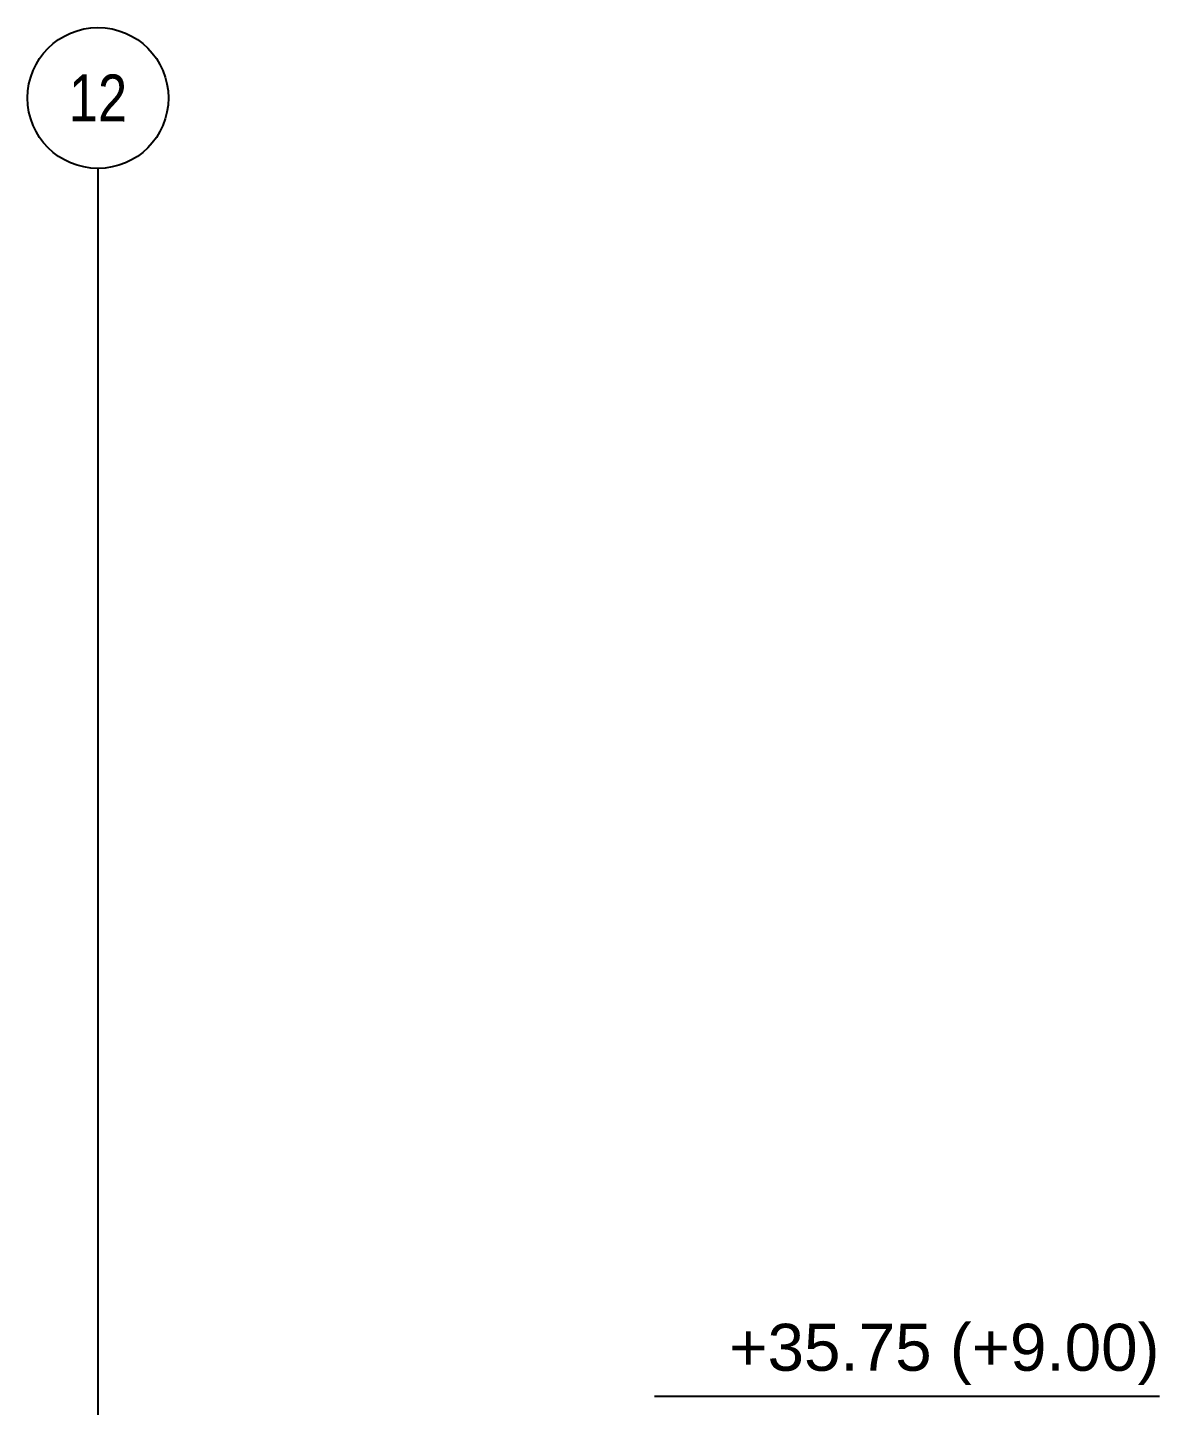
# Model space of a CAD drawing. Header units: centimetres. Extents: x 26200 to 152500, y -600 to 9300.
# Drawn here: x 147135 to 147617, y 2132 to 2718 of the extents above; entities that cross this region are included whole.
import ezdxf
from ezdxf.enums import TextEntityAlignment as Align

# ---------------------------------------------------------------- set-up
doc = ezdxf.new("R2010")
doc.units = ezdxf.units.CM
doc.layers.add('ROTAS-MIMARI-KESIT', color=8, linetype='Continuous')
doc.styles.add('ROTAS', font='arial.ttf')

msp = doc.modelspace()

# ---------------------------------------------------------------- linework, layer by layer
at = {"layer": 'ROTAS-MIMARI-KESIT'}
for points in [[(147164.7, 2658.48), (147164.7, 925.39)], [(147616.9, 2135.39), (147401.75, 2135.39)]]:
    msp.add_lwpolyline(points, dxfattribs=at)
at = {"layer": 'ROTAS-MIMARI-KESIT', "ltscale": 10}
msp.add_circle((147164.7, 2688.48), 30, dxfattribs=at)

# ---------------------------------------------------------------- texts
at = {"layer": 'ROTAS-MIMARI-KESIT', "style": 'ROTAS', "width": 0.8}
msp.add_text('12', height=20, rotation=359.92667, dxfattribs=at).set_placement((147164.7, 2688.48), align=Align.MIDDLE_CENTER)
at = {"layer": 'ROTAS-MIMARI-KESIT', "insert": (147616.9, 2140.39), "char_height": 20, "attachment_point": 9, "style": 'ROTAS'}
msp.add_mtext_dynamic_manual_height_columns('+35.75 (+9.00)', width=226.336, gutter_width=100, heights=[0], dxfattribs=at)

doc.saveas('drawing.dxf')
